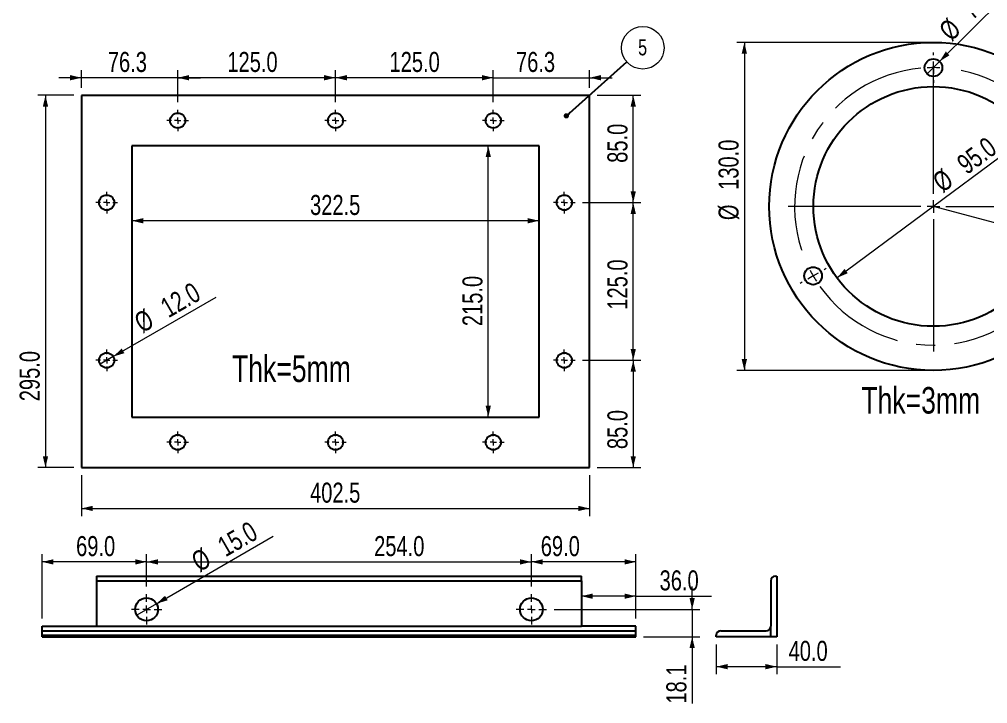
# Paper-space layout 'Sheet3' of a CAD drawing. Header units: millimetres. Extents: x 2 to 418, y 2 to 295.
# Drawn here: x 125.9 to 253.8, y 84.3 to 174.7 of the extents above; entities that cross this region are included whole.
import ezdxf

# ---------------------------------------------------------------- set-up
doc = ezdxf.new("R2010")
doc.units = ezdxf.units.MM
doc.linetypes.add('CENTERX2', pattern=[20.32, 12.7, -2.54, 2.54, -2.54])
doc.styles.add('SLDTEXTSTYLE0', font='TXT', dxfattribs={"width": 0.75})
doc.dimstyles.new('SLDDIMSTYLE1', dxfattribs={"dimtxt": 0.18, "dimasz": 0.7, "dimexe": 0, "dimexo": 0.0625, "dimgap": 0, "dimtad": 0, "dimtih": 1, "dimtoh": 1, "dimdec": 0, "dimrnd": 1e-09, "dimzin": 0, "dimdsep": 46, "dimtxsty": 'Standard', "dimblk1": 'DOT', "dimblk2": 'DOT', "dimsah": 1, "dimcen": 0.09, "dimadec": 0, "dimazin": 0, "dimtfac": 0.7, "dimtdec": 0, "dimtofl": 0, "dimtmove": 0, "dimatfit": 3, "dimldrblk": 'DOT', "dimfxl": 0, "dimfrac": 2, "dimtolj": 1, "dimtzin": 0, "dimarcsym": 0})
doc.dimstyles.new('SLDDIMSTYLE2', dxfattribs={"dimtxt": 2.645833, "dimasz": 1.5, "dimexe": 0, "dimexo": 0.0625, "dimgap": 0.661458, "dimtad": 1, "dimdec": 1, "dimlfac": 10, "dimrnd": 1e-09, "dimzin": 12, "dimdsep": 46, "dimtxsty": 'SLDTEXTSTYLE0', "dimsah": 1, "dimcen": 0.09, "dimadec": 0, "dimazin": 3, "dimtfac": 1, "dimtdec": 1, "dimtofl": 0, "dimtmove": 0, "dimatfit": 3, "dimfxl": 0, "dimfrac": 2, "dimtolj": 1, "dimtzin": 12, "dimarcsym": 0})
doc.dimstyles.new('SLDDIMSTYLE23', dxfattribs={"dimtxt": 2.645833, "dimasz": 1.5, "dimexe": 0, "dimexo": 0.0625, "dimgap": 0.661458, "dimtad": 1, "dimdec": 1, "dimlfac": 6, "dimrnd": 1e-09, "dimzin": 12, "dimdsep": 46, "dimtxsty": 'SLDTEXTSTYLE0', "dimsah": 1, "dimcen": 0.09, "dimadec": 0, "dimazin": 3, "dimtfac": 1, "dimtdec": 1, "dimtofl": 0, "dimtmove": 0, "dimatfit": 3, "dimfxl": 0, "dimfrac": 2, "dimtolj": 1, "dimtzin": 12, "dimarcsym": 0})
doc.dimstyles.new('SLDDIMSTYLE24', dxfattribs={"dimtxt": 2.645833, "dimasz": 1.5, "dimexe": 0, "dimexo": 0.0625, "dimgap": 0.661458, "dimtad": 1, "dimdec": 1, "dimlfac": 6, "dimrnd": 1e-09, "dimzin": 4, "dimdsep": 46, "dimtxsty": 'SLDTEXTSTYLE0', "dimsah": 1, "dimcen": 0.09, "dimadec": 0, "dimazin": 1, "dimtfac": 1, "dimtdec": 1, "dimtofl": 0, "dimtmove": 0, "dimatfit": 3, "dimfxl": 0, "dimfrac": 2, "dimtolj": 1, "dimtzin": 12, "dimarcsym": 0})
doc.dimstyles.new('SLDDIMSTYLE25', dxfattribs={"dimtxt": 2.645833, "dimasz": 1.5, "dimexe": 0, "dimexo": 0.0625, "dimgap": 0.661458, "dimtad": 1, "dimdec": 1, "dimlfac": 6, "dimrnd": 1e-09, "dimzin": 4, "dimdsep": 46, "dimtxsty": 'SLDTEXTSTYLE0', "dimsah": 1, "dimcen": 0.09, "dimadec": 0, "dimazin": 1, "dimtfac": 1, "dimtdec": 1, "dimtmove": 0, "dimatfit": 0, "dimfxl": 0, "dimfrac": 2, "dimtolj": 1, "dimtzin": 12, "dimarcsym": 0})
doc.dimstyles.new('SLDDIMSTYLE26', dxfattribs={"dimtxt": 2.645833, "dimasz": 1.5, "dimexe": 0, "dimexo": 0.0625, "dimgap": 0.661458, "dimtad": 1, "dimdec": 1, "dimlfac": 6, "dimrnd": 1e-09, "dimzin": 12, "dimdsep": 46, "dimtxsty": 'SLDTEXTSTYLE0', "dimsah": 1, "dimcen": 0.09, "dimadec": 0, "dimazin": 3, "dimtfac": 1, "dimtdec": 1, "dimtmove": 0, "dimatfit": 0, "dimfxl": 0, "dimfrac": 2, "dimtolj": 1, "dimtzin": 12, "dimarcsym": 0})
doc.dimstyles.new('SLDDIMSTYLE27', dxfattribs={"dimtxt": 2.645833, "dimasz": 1.5, "dimexe": 0, "dimexo": 0.0625, "dimgap": 0.661458, "dimtad": 1, "dimdec": 1, "dimlfac": 6, "dimrnd": 1e-09, "dimzin": 4, "dimdsep": 46, "dimtxsty": 'SLDTEXTSTYLE0', "dimblk1": 'NONE', "dimsah": 1, "dimcen": 0, "dimadec": 0, "dimazin": 1, "dimtfac": 1, "dimtdec": 1, "dimtmove": 0, "dimatfit": 3, "dimldrblk": 'NONE', "dimfxl": 0, "dimfrac": 2, "dimtolj": 1, "dimtzin": 12, "dimarcsym": 0})
doc.dimstyles.new('SLDDIMSTYLE28', dxfattribs={"dimtxt": 2.645833, "dimasz": 1.5, "dimexe": 0, "dimexo": 0.0625, "dimgap": 0.661458, "dimtad": 1, "dimdec": 1, "dimlfac": 5, "dimrnd": 1e-09, "dimzin": 4, "dimdsep": 46, "dimtxsty": 'SLDTEXTSTYLE0', "dimsah": 1, "dimcen": 0.09, "dimadec": 0, "dimazin": 1, "dimtfac": 1, "dimtdec": 1, "dimtofl": 0, "dimtmove": 0, "dimatfit": 3, "dimfxl": 0, "dimfrac": 2, "dimtolj": 1, "dimtzin": 12, "dimarcsym": 0})
doc.dimstyles.new('SLDDIMSTYLE29', dxfattribs={"dimtxt": 2.645833, "dimasz": 1.5, "dimexe": 0, "dimexo": 0.0625, "dimgap": 0.661458, "dimtad": 1, "dimdec": 1, "dimlfac": 5, "dimrnd": 1e-09, "dimzin": 4, "dimdsep": 46, "dimtxsty": 'SLDTEXTSTYLE0', "dimsah": 1, "dimcen": 0.09, "dimadec": 0, "dimazin": 1, "dimtfac": 1, "dimtdec": 1, "dimtmove": 0, "dimatfit": 0, "dimfxl": 0, "dimfrac": 2, "dimtolj": 1, "dimtzin": 12, "dimarcsym": 0})
doc.dimstyles.new('SLDDIMSTYLE30', dxfattribs={"dimtxt": 2.645833, "dimasz": 1.5, "dimexe": 0, "dimexo": 0.0625, "dimgap": 0.661458, "dimtad": 1, "dimdec": 1, "dimlfac": 5, "dimrnd": 1e-09, "dimzin": 4, "dimdsep": 46, "dimtxsty": 'SLDTEXTSTYLE0', "dimblk1": 'NONE', "dimsah": 1, "dimcen": 0, "dimadec": 0, "dimazin": 1, "dimtfac": 1, "dimtdec": 1, "dimtmove": 0, "dimatfit": 3, "dimldrblk": 'NONE', "dimfxl": 0, "dimfrac": 2, "dimtolj": 1, "dimtzin": 12, "dimarcsym": 0})
doc.dimstyles.new('SLDDIMSTYLE31', dxfattribs={"dimtxt": 2.645833, "dimasz": 1.5, "dimexe": 0, "dimexo": 0.0625, "dimgap": 0.661458, "dimtad": 1, "dimdec": 1, "dimlfac": 5, "dimrnd": 1e-09, "dimzin": 12, "dimdsep": 46, "dimtxsty": 'SLDTEXTSTYLE0', "dimsah": 1, "dimcen": 0.09, "dimadec": 0, "dimazin": 3, "dimtfac": 1, "dimtdec": 1, "dimtofl": 0, "dimtmove": 0, "dimatfit": 3, "dimfxl": 0, "dimfrac": 2, "dimtolj": 1, "dimtzin": 12, "dimarcsym": 0})
doc.dimstyles.new('SLDDIMSTYLE33', dxfattribs={"dimtxt": 2.645833, "dimasz": 1.5, "dimexe": 0, "dimexo": 0.0625, "dimgap": 0.661458, "dimtad": 1, "dimdec": 1, "dimlfac": 3, "dimrnd": 1e-09, "dimzin": 4, "dimdsep": 46, "dimtxsty": 'SLDTEXTSTYLE0', "dimsah": 1, "dimcen": 0, "dimadec": 0, "dimazin": 1, "dimtfac": 1, "dimtdec": 1, "dimtmove": 0, "dimatfit": 3, "dimfxl": 0, "dimfrac": 2, "dimtolj": 1, "dimtzin": 12, "dimarcsym": 0})
doc.dimstyles.new('SLDDIMSTYLE34', dxfattribs={"dimtxt": 2.645833, "dimasz": 1.5, "dimexe": 0, "dimexo": 0.0625, "dimgap": 0.661458, "dimtad": 1, "dimdec": 1, "dimlfac": 3, "dimrnd": 1e-09, "dimzin": 4, "dimdsep": 46, "dimtxsty": 'SLDTEXTSTYLE0', "dimsah": 1, "dimcen": 0.09, "dimadec": 0, "dimazin": 1, "dimtfac": 1, "dimtdec": 1, "dimtofl": 0, "dimtmove": 0, "dimatfit": 3, "dimfxl": 0, "dimfrac": 2, "dimtolj": 1, "dimtzin": 12, "dimarcsym": 0})
doc.dimstyles.new('SLDDIMSTYLE35', dxfattribs={"dimtxt": 2.645833, "dimasz": 1.5, "dimexe": 0, "dimexo": 0.0625, "dimgap": 0.661458, "dimtad": 1, "dimdec": 1, "dimlfac": 3, "dimrnd": 1e-09, "dimzin": 4, "dimdsep": 46, "dimtxsty": 'SLDTEXTSTYLE0', "dimsah": 1, "dimcen": 0, "dimadec": 0, "dimazin": 1, "dimtfac": 1, "dimtdec": 1, "dimtofl": 0, "dimtmove": 0, "dimatfit": 3, "dimfxl": 0, "dimfrac": 2, "dimtolj": 1, "dimtzin": 12, "dimarcsym": 0})
doc.dimstyles.new('SLDDIMSTYLE36', dxfattribs={"dimtxt": 2.645833, "dimasz": 1.5, "dimexe": 0, "dimexo": 0.0625, "dimgap": 0.661458, "dimtad": 1, "dimdec": 1, "dimlfac": 3, "dimrnd": 1e-09, "dimzin": 4, "dimdsep": 46, "dimtxsty": 'SLDTEXTSTYLE0', "dimblk1": 'NONE', "dimsah": 1, "dimcen": 0, "dimadec": 0, "dimazin": 1, "dimtfac": 1, "dimtdec": 1, "dimtmove": 0, "dimatfit": 3, "dimldrblk": 'NONE', "dimfxl": 0, "dimfrac": 2, "dimtolj": 1, "dimtzin": 12, "dimarcsym": 0})

# ---------------------------------------------------------------- blocks, each defined once
blk = doc.blocks.new('_D_62')
at = {"color": 7, "linetype": 'Continuous', "lineweight": 18}
for p, q in [((263.07, 229.11), (243.69, 212.2)), ((285.68, 165.58), (244.44, 212.86)), ((304.31, 181.84), (284.92, 164.93))]:
    blk.add_line(p, q, dxfattribs=at)
for points in [[(244.44, 212.86), (245.16, 211.5), (245.69, 211.96)], [(285.68, 165.58), (284.96, 166.94), (284.43, 166.48)]]:
    blk.add_solid(points, dxfattribs=at)
at = {"color": 7, "linetype": 'Continuous', "lineweight": 18, "insert": (267.22, 191.93), "char_height": 2.646, "attachment_point": 1, "rotation": 311.0978, "style": 'SLDTEXTSTYLE0'}
blk.add_mtext('627.3', dxfattribs=at)
blk = doc.blocks.new('_D_81')
at = {"color": 7, "linetype": 'Continuous', "lineweight": 18}
blk.add_line((194.53, 148.09), (140.78, 148.09), dxfattribs=at)
for points in [[(140.78, 148.09), (142.28, 147.74), (142.28, 148.44)], [(194.53, 148.09), (193.03, 148.44), (193.03, 147.74)]]:
    blk.add_solid(points, dxfattribs=at)
at = {"color": 7, "linetype": 'Continuous', "lineweight": 18, "insert": (164.3, 151.5), "char_height": 2.646, "attachment_point": 1, "style": 'SLDTEXTSTYLE0'}
blk.add_mtext('322.5', dxfattribs=at)
blk = doc.blocks.new('_D_82')
at = {"color": 7, "linetype": 'Continuous', "lineweight": 18}
blk.add_line((187.83, 122.16), (187.83, 157.99), dxfattribs=at)
for points in [[(187.83, 157.99), (187.48, 156.49), (188.18, 156.49)], [(187.83, 122.16), (188.18, 123.66), (187.48, 123.66)]]:
    blk.add_solid(points, dxfattribs=at)
at = {"color": 7, "linetype": 'Continuous', "lineweight": 18, "insert": (184.42, 134.17), "char_height": 2.646, "attachment_point": 1, "rotation": 90, "style": 'SLDTEXTSTYLE0'}
blk.add_mtext('215.0', dxfattribs=at)
blk = doc.blocks.new('_D_83')
at = {"color": 7, "linetype": 'Continuous', "lineweight": 18}
for p, q in [((134.12, 114.49), (134.12, 109.09)), ((201.2, 114.49), (201.2, 109.09)), ((134.12, 110.09), (201.2, 110.09))]:
    blk.add_line(p, q, dxfattribs=at)
for points in [[(134.12, 110.09), (135.62, 109.74), (135.62, 110.44)], [(201.2, 110.09), (199.7, 110.44), (199.7, 109.74)]]:
    blk.add_solid(points, dxfattribs=at)
at = {"color": 7, "linetype": 'Continuous', "lineweight": 18, "insert": (164.3, 113.5), "char_height": 2.646, "attachment_point": 1, "style": 'SLDTEXTSTYLE0'}
blk.add_mtext('402.5', dxfattribs=at)
blk = doc.blocks.new('_D_84')
at = {"color": 7, "linetype": 'Continuous', "lineweight": 18}
for p, q in [((133.12, 164.66), (128.37, 164.66)), ((129.37, 164.66), (129.37, 115.49)), ((133.12, 115.49), (128.37, 115.49))]:
    blk.add_line(p, q, dxfattribs=at)
for points in [[(129.37, 164.66), (129.02, 163.16), (129.72, 163.16)], [(129.37, 115.49), (129.72, 116.99), (129.02, 116.99)]]:
    blk.add_solid(points, dxfattribs=at)
at = {"color": 7, "linetype": 'Continuous', "lineweight": 18, "insert": (125.96, 124.25), "char_height": 2.646, "attachment_point": 1, "rotation": 90, "style": 'SLDTEXTSTYLE0'}
blk.add_mtext('295.0', dxfattribs=at)
blk = doc.blocks.new('_D_85')
at = {"color": 7, "linetype": 'Continuous', "lineweight": 18}
for p, q in [((200.28, 129.66), (207.97, 129.66)), ((206.97, 129.66), (206.97, 115.49)), ((202.2, 115.49), (207.97, 115.49))]:
    blk.add_line(p, q, dxfattribs=at)
for points in [[(206.97, 129.66), (206.62, 128.16), (207.32, 128.16)], [(206.97, 115.49), (207.32, 116.99), (206.62, 116.99)]]:
    blk.add_solid(points, dxfattribs=at)
at = {"color": 7, "linetype": 'Continuous', "lineweight": 18, "insert": (203.56, 117.93), "char_height": 2.646, "attachment_point": 1, "rotation": 90, "style": 'SLDTEXTSTYLE0'}
blk.add_mtext('85.0', dxfattribs=at)
blk = doc.blocks.new('_D_86')
at = {"color": 7, "linetype": 'Continuous', "lineweight": 18}
for p, q in [((200.28, 150.49), (207.97, 150.49)), ((206.97, 129.66), (206.97, 150.49)), ((200.28, 129.66), (207.97, 129.66))]:
    blk.add_line(p, q, dxfattribs=at)
for points in [[(206.97, 150.49), (206.62, 148.99), (207.32, 148.99)], [(206.97, 129.66), (207.32, 131.16), (206.62, 131.16)]]:
    blk.add_solid(points, dxfattribs=at)
at = {"color": 7, "linetype": 'Continuous', "lineweight": 18, "insert": (203.56, 136.34), "char_height": 2.646, "attachment_point": 1, "rotation": 90, "style": 'SLDTEXTSTYLE0'}
blk.add_mtext('125.0', dxfattribs=at)
blk = doc.blocks.new('_D_87')
at = {"color": 7, "linetype": 'Continuous', "lineweight": 18}
for p, q in [((202.2, 164.66), (207.97, 164.66)), ((206.97, 150.49), (206.97, 164.66)), ((200.28, 150.49), (207.97, 150.49))]:
    blk.add_line(p, q, dxfattribs=at)
for points in [[(206.97, 164.66), (206.62, 163.16), (207.32, 163.16)], [(206.97, 150.49), (207.32, 151.99), (206.62, 151.99)]]:
    blk.add_solid(points, dxfattribs=at)
at = {"color": 7, "linetype": 'Continuous', "lineweight": 18, "insert": (203.56, 155.74), "char_height": 2.646, "attachment_point": 1, "rotation": 90, "style": 'SLDTEXTSTYLE0'}
blk.add_mtext('85.0', dxfattribs=at)
blk = doc.blocks.new('_D_88')
at = {"color": 7, "linetype": 'Continuous', "lineweight": 18}
for p, q in [((188.49, 163.74), (188.49, 167.98)), ((201.2, 165.66), (201.2, 167.98)), ((188.49, 166.98), (185.49, 166.98)), ((188.49, 166.98), (201.2, 166.98)), ((201.2, 166.98), (204.2, 166.98))]:
    blk.add_line(p, q, dxfattribs=at)
for points in [[(188.49, 166.98), (186.99, 167.33), (186.99, 166.63)], [(201.2, 166.98), (202.7, 166.63), (202.7, 167.33)]]:
    blk.add_solid(points, dxfattribs=at)
at = {"color": 7, "linetype": 'Continuous', "lineweight": 18, "insert": (191.49, 170.39), "char_height": 2.646, "attachment_point": 1, "style": 'SLDTEXTSTYLE0'}
blk.add_mtext('76.3', dxfattribs=at)
blk = doc.blocks.new('_D_89')
at = {"color": 7, "linetype": 'Continuous', "lineweight": 18}
for p, q in [((167.66, 163.74), (167.66, 167.98)), ((188.49, 163.74), (188.49, 167.98)), ((188.49, 166.98), (167.66, 166.98))]:
    blk.add_line(p, q, dxfattribs=at)
for points in [[(167.66, 166.98), (169.16, 166.63), (169.16, 167.33)], [(188.49, 166.98), (186.99, 167.33), (186.99, 166.63)]]:
    blk.add_solid(points, dxfattribs=at)
at = {"color": 7, "linetype": 'Continuous', "lineweight": 18, "insert": (174.79, 170.39), "char_height": 2.646, "attachment_point": 1, "style": 'SLDTEXTSTYLE0'}
blk.add_mtext('125.0', dxfattribs=at)
blk = doc.blocks.new('_D_90')
at = {"color": 7, "linetype": 'Continuous', "lineweight": 18}
for p, q in [((146.83, 163.74), (146.83, 167.98)), ((167.66, 163.74), (167.66, 167.98)), ((167.66, 166.98), (146.83, 166.98))]:
    blk.add_line(p, q, dxfattribs=at)
for points in [[(146.83, 166.98), (148.33, 166.63), (148.33, 167.33)], [(167.66, 166.98), (166.16, 167.33), (166.16, 166.63)]]:
    blk.add_solid(points, dxfattribs=at)
at = {"color": 7, "linetype": 'Continuous', "lineweight": 18, "insert": (153.38, 170.39), "char_height": 2.646, "attachment_point": 1, "style": 'SLDTEXTSTYLE0'}
blk.add_mtext('125.0', dxfattribs=at)
blk = doc.blocks.new('_D_91')
at = {"color": 7, "linetype": 'Continuous', "lineweight": 18}
for p, q in [((134.12, 165.66), (134.12, 167.98)), ((146.83, 163.74), (146.83, 167.98)), ((134.12, 166.98), (131.12, 166.98)), ((146.83, 166.98), (134.12, 166.98)), ((146.83, 166.98), (149.83, 166.98))]:
    blk.add_line(p, q, dxfattribs=at)
for points in [[(134.12, 166.98), (132.62, 167.33), (132.62, 166.63)], [(146.83, 166.98), (148.33, 166.63), (148.33, 167.33)]]:
    blk.add_solid(points, dxfattribs=at)
at = {"color": 7, "linetype": 'Continuous', "lineweight": 18, "insert": (137.6, 170.39), "char_height": 2.646, "attachment_point": 1, "style": 'SLDTEXTSTYLE0'}
blk.add_mtext('76.3', dxfattribs=at)
blk = doc.blocks.new('_D_92')
at = {"color": 7, "linetype": 'Continuous', "lineweight": 18}
for q in [(151.89, 137.99), (136.59, 129.16)]:
    blk.add_line((138.32, 130.16), q, dxfattribs=at)
blk.add_solid([(138.32, 130.16), (139.79, 130.6), (139.44, 131.21)], dxfattribs=at)
at = {"color": 7, "linetype": 'Continuous', "lineweight": 18, "char_height": 2.646, "attachment_point": 1, "rotation": 30, "style": 'SLDTEXTSTYLE0'}
for s, insert in [('12.0', (144.28, 137.49)), ('%%c', (140.82, 135.5))]:
    blk.add_mtext(s, dxfattribs=dict(at, insert=insert))
blk = doc.blocks.new('_NONE')
blk = doc.blocks.new('SW_NOTE_63')
at = {"color": 0, "linetype": 'Continuous', "lineweight": 0}
blk.add_circle((2.1, 1.87), 2.81, dxfattribs=at)
at = {"color": 0, "linetype": 'Continuous', "lineweight": 0, "insert": (2.08, 2.99), "char_height": 2.12, "attachment_point": 2, "style": 'SLDTEXTSTYLE0'}
blk.add_mtext('5', dxfattribs=at)
blk = doc.blocks.new('_DOT')
at = {"color": 0, "linetype": 'ByBlock', "lineweight": -2}
blk.add_line((-0.5, 0), (-1, 0), dxfattribs=at)
at = {"color": 0, "linetype": 'ByBlock', "const_width": 0.5}
blk.add_lwpolyline([(-0.25, 0, 1), (0.25, 0, 1)], format="xyb", close=True, dxfattribs=at)
blk = doc.blocks.new('SW_CENTERMARKSYMBOL_7')
at = {"color": 0, "linetype": 'Continuous', "lineweight": 0}
for p, q in [((0, 0.83), (0, 1.42)), ((-0.83, 0), (-1.42, 0)), ((0, 0), (-0.42, 0)), ((0, 0), (0, 0.42)), ((0, 0), (0, -0.42)), ((0, 0), (0.42, 0)), ((0.83, 0), (1.42, 0)), ((0, -0.83), (0, -1.42))]:
    blk.add_line(p, q, dxfattribs=at)
blk = doc.blocks.new('SW_CENTERMARKSYMBOL_8')
at = {"color": 0, "linetype": 'Continuous', "lineweight": 0}
for p, q in [((0, 0.83), (0, 1.42)), ((-0.83, 0), (-1.42, 0)), ((0, 0), (-0.42, 0)), ((0, 0), (0, 0.42)), ((0, 0), (0, -0.42)), ((0, 0), (0.42, 0)), ((0.83, 0), (1.42, 0)), ((0, -0.83), (0, -1.42))]:
    blk.add_line(p, q, dxfattribs=at)
blk = doc.blocks.new('SW_CENTERMARKSYMBOL_9')
at = {"color": 0, "linetype": 'Continuous', "lineweight": 0}
for p, q in [((0, 0.83), (0, 1.42)), ((-0.83, 0), (-1.42, 0)), ((0, 0), (-0.42, 0)), ((0, 0), (0, 0.42)), ((0, 0), (0, -0.42)), ((0, 0), (0.42, 0)), ((0.83, 0), (1.42, 0)), ((0, -0.83), (0, -1.42))]:
    blk.add_line(p, q, dxfattribs=at)
blk = doc.blocks.new('SW_CENTERMARKSYMBOL_10')
at = {"color": 0, "linetype": 'Continuous', "lineweight": 0}
for p, q in [((0, 0.83), (0, 1.42)), ((-0.83, 0), (-1.42, 0)), ((0, 0), (-0.42, 0)), ((0, 0), (0, 0.42)), ((0, 0), (0, -0.42)), ((0, 0), (0.42, 0)), ((0.83, 0), (1.42, 0)), ((0, -0.83), (0, -1.42))]:
    blk.add_line(p, q, dxfattribs=at)
blk = doc.blocks.new('SW_CENTERMARKSYMBOL_11')
at = {"color": 0, "linetype": 'Continuous', "lineweight": 0}
for p, q in [((0, 0.83), (0, 1.42)), ((-0.83, 0), (-1.42, 0)), ((0, 0), (-0.42, 0)), ((0, 0), (0, 0.42)), ((0, 0), (0, -0.42)), ((0, 0), (0.42, 0)), ((0.83, 0), (1.42, 0)), ((0, -0.83), (0, -1.42))]:
    blk.add_line(p, q, dxfattribs=at)
blk = doc.blocks.new('SW_CENTERMARKSYMBOL_12')
at = {"color": 0, "linetype": 'Continuous', "lineweight": 0}
for p, q in [((0, 0.83), (0, 1.42)), ((-0.83, 0), (-1.42, 0)), ((0, 0), (-0.42, 0)), ((0, 0), (0, 0.42)), ((0, 0), (0, -0.42)), ((0, 0), (0.42, 0)), ((0.83, 0), (1.42, 0)), ((0, -0.83), (0, -1.42))]:
    blk.add_line(p, q, dxfattribs=at)
blk = doc.blocks.new('SW_CENTERMARKSYMBOL_13')
at = {"color": 0, "linetype": 'Continuous', "lineweight": 0}
for p, q in [((0, 0.83), (0, 1.42)), ((-0.83, 0), (-1.42, 0)), ((0, 0), (-0.42, 0)), ((0, 0), (0, 0.42)), ((0, 0), (0, -0.42)), ((0, 0), (0.42, 0)), ((0.83, 0), (1.42, 0)), ((0, -0.83), (0, -1.42))]:
    blk.add_line(p, q, dxfattribs=at)
blk = doc.blocks.new('SW_CENTERMARKSYMBOL_14')
at = {"color": 0, "linetype": 'Continuous', "lineweight": 0}
for p, q in [((0, 0.83), (0, 1.42)), ((-0.83, 0), (-1.42, 0)), ((0, 0), (-0.42, 0)), ((0, 0), (0, 0.42)), ((0, 0), (0, -0.42)), ((0, 0), (0.42, 0)), ((0.83, 0), (1.42, 0)), ((0, -0.83), (0, -1.42))]:
    blk.add_line(p, q, dxfattribs=at)
blk = doc.blocks.new('SW_CENTERMARKSYMBOL_15')
at = {"color": 0, "linetype": 'Continuous', "lineweight": 0}
for p, q in [((0, 0.83), (0, 1.42)), ((-0.83, 0), (-1.42, 0)), ((0, 0), (-0.42, 0)), ((0, 0), (0, 0.42)), ((0, 0), (0, -0.42)), ((0, 0), (0.42, 0)), ((0.83, 0), (1.42, 0)), ((0, -0.83), (0, -1.42))]:
    blk.add_line(p, q, dxfattribs=at)
blk = doc.blocks.new('SW_CENTERMARKSYMBOL_16')
at = {"color": 0, "linetype": 'Continuous', "lineweight": 0}
for p, q in [((0, 0.83), (0, 1.42)), ((-0.83, 0), (-1.42, 0)), ((0, 0), (-0.42, 0)), ((0, 0), (0, 0.42)), ((0, 0), (0, -0.42)), ((0, 0), (0.42, 0)), ((0.83, 0), (1.42, 0)), ((0, -0.83), (0, -1.42))]:
    blk.add_line(p, q, dxfattribs=at)
blk = doc.blocks.new('_D_111')
at = {"color": 7, "linetype": 'Continuous', "lineweight": 18}
for p, q in [((128.92, 95.54), (128.92, 104.03)), ((142.72, 99.76), (142.72, 104.03)), ((142.72, 103.03), (128.92, 103.03))]:
    blk.add_line(p, q, dxfattribs=at)
for points in [[(128.92, 103.03), (130.42, 102.68), (130.42, 103.38)], [(142.72, 103.03), (141.22, 103.38), (141.22, 102.68)]]:
    blk.add_solid(points, dxfattribs=at)
at = {"color": 7, "linetype": 'Continuous', "lineweight": 18, "insert": (133.41, 106.44), "char_height": 2.646, "attachment_point": 1, "style": 'SLDTEXTSTYLE0'}
blk.add_mtext('69.0', dxfattribs=at)
blk = doc.blocks.new('_D_112')
at = {"color": 7, "linetype": 'Continuous', "lineweight": 18}
for p, q in [((142.72, 99.76), (142.72, 104.03)), ((193.52, 99.76), (193.52, 104.03)), ((142.72, 103.03), (193.52, 103.03))]:
    blk.add_line(p, q, dxfattribs=at)
for points in [[(142.72, 103.03), (144.22, 102.68), (144.22, 103.38)], [(193.52, 103.03), (192.02, 103.38), (192.02, 102.68)]]:
    blk.add_solid(points, dxfattribs=at)
at = {"color": 7, "linetype": 'Continuous', "lineweight": 18, "insert": (172.76, 106.44), "char_height": 2.646, "attachment_point": 1, "style": 'SLDTEXTSTYLE0'}
blk.add_mtext('254.0', dxfattribs=at)
blk = doc.blocks.new('_D_113')
at = {"color": 7, "linetype": 'Continuous', "lineweight": 18}
for p, q in [((193.52, 99.76), (193.52, 104.03)), ((207.32, 95.54), (207.32, 104.03)), ((207.32, 103.03), (193.52, 103.03))]:
    blk.add_line(p, q, dxfattribs=at)
for points in [[(193.52, 103.03), (195.02, 102.68), (195.02, 103.38)], [(207.32, 103.03), (205.82, 103.38), (205.82, 102.68)]]:
    blk.add_solid(points, dxfattribs=at)
at = {"color": 7, "linetype": 'Continuous', "lineweight": 18, "insert": (194.76, 106.44), "char_height": 2.646, "attachment_point": 1, "style": 'SLDTEXTSTYLE0'}
blk.add_mtext('69.0', dxfattribs=at)
blk = doc.blocks.new('_D_114')
at = {"color": 7, "linetype": 'Continuous', "lineweight": 18}
for p, q in [((214.75, 96.76), (214.75, 99.76)), ((196.52, 96.76), (215.75, 96.76)), ((214.75, 96.76), (214.75, 93.14)), ((208.32, 93.14), (215.75, 93.14)), ((214.75, 93.14), (214.75, 84.31))]:
    blk.add_line(p, q, dxfattribs=at)
for points in [[(214.75, 96.76), (215.1, 98.26), (214.4, 98.26)], [(214.75, 93.14), (214.4, 91.64), (215.1, 91.64)]]:
    blk.add_solid(points, dxfattribs=at)
at = {"color": 7, "linetype": 'Continuous', "lineweight": 18, "insert": (211.34, 84.31), "char_height": 2.646, "attachment_point": 1, "rotation": 90, "style": 'SLDTEXTSTYLE0'}
blk.add_mtext('18.1', dxfattribs=at)
blk = doc.blocks.new('_D_115')
at = {"color": 7, "linetype": 'Continuous', "lineweight": 18}
for p, q in [((207.32, 98.5), (200.12, 98.5)), ((207.32, 95.54), (207.32, 99.5)), ((207.32, 98.5), (217.29, 98.5))]:
    blk.add_line(p, q, dxfattribs=at)
for points in [[(200.12, 98.5), (201.62, 98.15), (201.62, 98.85)], [(207.32, 98.5), (205.82, 98.85), (205.82, 98.15)]]:
    blk.add_solid(points, dxfattribs=at)
at = {"color": 7, "linetype": 'Continuous', "lineweight": 18, "insert": (210.45, 101.91), "char_height": 2.646, "attachment_point": 1, "style": 'SLDTEXTSTYLE0'}
blk.add_mtext('36.0', dxfattribs=at)
blk = doc.blocks.new('_D_116')
at = {"color": 7, "linetype": 'Continuous', "lineweight": 18}
for q in [(159.44, 106.41), (141.42, 96.01)]:
    blk.add_line((144.02, 97.51), q, dxfattribs=at)
blk.add_solid([(144.02, 97.51), (145.5, 97.96), (145.15, 98.56)], dxfattribs=at)
at = {"color": 7, "linetype": 'Continuous', "lineweight": 18, "char_height": 2.646, "attachment_point": 1, "rotation": 30, "style": 'SLDTEXTSTYLE0'}
for s, insert in [('15.0', (151.82, 105.92)), ('%%c', (148.36, 103.93))]:
    blk.add_mtext(s, dxfattribs=dict(at, insert=insert))
blk = doc.blocks.new('SW_CENTERMARKSYMBOL_23')
at = {"color": 0, "linetype": 'Continuous', "lineweight": 0}
for p, q in [((0, 1), (0, 2)), ((-1, 0), (-2, 0)), ((0, 0), (-0.5, 0)), ((0, 0), (0, 0.5)), ((0, 0), (0, -0.5)), ((0, 0), (0.5, 0)), ((1, 0), (2, 0)), ((0, -1), (0, -2))]:
    blk.add_line(p, q, dxfattribs=at)
blk = doc.blocks.new('SW_CENTERMARKSYMBOL_24')
at = {"color": 0, "linetype": 'Continuous', "lineweight": 0}
for p, q in [((0, 1), (0, 2)), ((-1, 0), (-2, 0)), ((0, 0), (-0.5, 0)), ((0, 0), (0, 0.5)), ((0, 0), (0, -0.5)), ((0, 0), (0.5, 0)), ((1, 0), (2, 0)), ((0, -1), (0, -2))]:
    blk.add_line(p, q, dxfattribs=at)
blk = doc.blocks.new('_D_117')
at = {"color": 7, "linetype": 'Continuous', "lineweight": 18}
for p, q in [((217.93, 92.14), (217.93, 88.19)), ((225.93, 92.14), (225.93, 88.19)), ((225.93, 89.19), (217.93, 89.19)), ((225.93, 89.19), (234.32, 89.19))]:
    blk.add_line(p, q, dxfattribs=at)
for points in [[(217.93, 89.19), (219.43, 88.84), (219.43, 89.54)], [(225.93, 89.19), (224.43, 89.54), (224.43, 88.84)]]:
    blk.add_solid(points, dxfattribs=at)
at = {"color": 7, "linetype": 'Continuous', "lineweight": 18, "insert": (227.48, 92.6), "char_height": 2.646, "attachment_point": 1, "style": 'SLDTEXTSTYLE0'}
blk.add_mtext('40.0', dxfattribs=at)
blk = doc.blocks.new('_D_119')
at = {"color": 7, "linetype": 'Continuous', "lineweight": 18}
blk.add_line((259.32, 159.41), (233.88, 140.55), dxfattribs=at)
for points in [[(259.32, 159.41), (257.91, 158.79), (258.32, 158.23)], [(233.88, 140.55), (235.29, 141.16), (234.87, 141.73)]]:
    blk.add_solid(points, dxfattribs=at)
at = {"color": 7, "linetype": 'Continuous', "lineweight": 18, "char_height": 2.646, "attachment_point": 1, "rotation": 36.5391, "style": 'SLDTEXTSTYLE0'}
for s, insert in [('95.0', (249.44, 156.23)), ('%%c', (246.23, 153.85))]:
    blk.add_mtext(s, dxfattribs=dict(at, insert=insert))
blk = doc.blocks.new('_D_120')
at = {"color": 7, "linetype": 'Continuous', "lineweight": 18}
for p, q in [((245.6, 171.65), (220.64, 171.65)), ((221.64, 171.65), (221.64, 128.31)), ((245.6, 128.31), (220.64, 128.31))]:
    blk.add_line(p, q, dxfattribs=at)
for points in [[(221.64, 171.65), (221.29, 170.15), (221.99, 170.15)], [(221.64, 128.31), (221.99, 129.81), (221.29, 129.81)]]:
    blk.add_solid(points, dxfattribs=at)
at = {"color": 7, "linetype": 'Continuous', "lineweight": 18, "char_height": 2.646, "attachment_point": 1, "rotation": 90, "style": 'SLDTEXTSTYLE0'}
for s, insert in [('130.0', (218.23, 152.17)), ('%%c', (218.23, 148.17))]:
    blk.add_mtext(s, dxfattribs=dict(at, insert=insert))
blk = doc.blocks.new('_D_121')
at = {"color": 7, "linetype": 'Continuous', "lineweight": 18}
for q in [(246.6, 149.98), (278.36, 141.47)]:
    blk.add_line((264.31, 145.23), q, dxfattribs=at)
blk.add_arc((246.6, 149.98), 18.36, 326.7416, 348.1221, dxfattribs=at)
blk.add_solid([(264.31, 145.23), (265.67, 144.51), (265.85, 145.18)], dxfattribs=at)
at = {"color": 7, "linetype": 'Continuous', "lineweight": 18, "insert": (270.56, 147.08), "char_height": 2.646, "attachment_point": 1, "rotation": 345, "style": 'SLDTEXTSTYLE0'}
blk.add_mtext('R55.0', dxfattribs=at)
blk = doc.blocks.new('_D_122')
at = {"color": 7, "linetype": 'Continuous', "lineweight": 18}
for q in [(255.75, 177.46), (245.77, 167.49)]:
    blk.add_line((247.42, 169.14), q, dxfattribs=at)
blk.add_solid([(247.42, 169.14), (248.73, 169.95), (248.24, 170.45)], dxfattribs=at)
at = {"color": 7, "linetype": 'Continuous', "lineweight": 18, "char_height": 2.646, "attachment_point": 1, "rotation": 45, "style": 'SLDTEXTSTYLE0'}
for s, insert in [('7.0', (249.93, 176.38)), ('%%c', (247.11, 173.55))]:
    blk.add_mtext(s, dxfattribs=dict(at, insert=insert))
blk = doc.blocks.new('SW_CENTERMARKSYMBOL_25')
at = {"color": 0, "linetype": 'Continuous', "lineweight": 0}
for p, q in [((15.88, 29.17), (15.88, 29.5)), ((15.88, 10.83), (15.88, 28.33)), ((15.88, 27.5), (15.88, 28.33)), ((15.88, 27.5), (15.88, 26.67)), ((15.88, 25.83), (15.88, 25.5)), ((14.21, 9.17), (-3.29, 9.17)), ((15.88, 9.17), (15.04, 9.17)), ((15.88, 9.17), (15.88, 10)), ((15.88, 9.17), (15.88, 8.33)), ((15.88, 9.17), (16.71, 9.17)), ((17.54, 9.17), (35.04, 9.17)), ((15.88, 7.5), (15.88, -10)), ((0, 0), (-0.72, -0.42)), ((0, 0), (0.72, 0.42)), ((1.44, 0.83), (1.73, 1)), ((30.31, 0.83), (30.02, 1)), ((31.75, 0), (31.03, 0.42)), ((31.75, 0), (32.48, -0.42)), ((-1.44, -0.83), (-1.73, -1)), ((33.2, -0.83), (33.49, -1))]:
    blk.add_line(p, q, dxfattribs=at)
at = {"color": 0, "linetype": 'CENTERX2', "lineweight": 0}
for start, end in [(95.2087, 204.7913), (335.2087, 84.7913), (215.2087, 324.7913)]:
    blk.add_arc((15.88, 9.17), 18.33, start, end, dxfattribs=at)
at = {"color": 0, "linetype": 'Continuous', "lineweight": 0}
for start, end in [(90, 92.6044), (87.3956, 90), (207.3956, 210), (327.3956, 330), (330, 332.6044), (210, 212.6044)]:
    blk.add_arc((15.88, 9.17), 18.33, start, end, dxfattribs=at)

psp = doc.layouts.new('Sheet3')

# ---------------------------------------------------------------- linework, layer by layer
at = {"color": 7, "linetype": 'Continuous', "lineweight": 25}
for p, q in [((134.1177, 164.6558), (134.1177, 115.4891)), ((201.2011, 164.6558), (134.1177, 164.6558)), ((201.2011, 115.4891), (201.2011, 164.6558)), ((140.7844, 157.9891), (140.7844, 122.1558)), ((194.5344, 157.9891), (140.7844, 157.9891)), ((194.5344, 122.1558), (194.5344, 157.9891)), ((140.7844, 122.1558), (194.5344, 122.1558)), ((134.1177, 115.4891), (201.2011, 115.4891)), ((136.122, 101.1393), (200.122, 101.1393)), ((136.122, 101.1393), (136.122, 100.5393)), ((200.122, 100.5393), (200.122, 101.1393)), ((225.7324, 101.1393), (225.9324, 101.1393)), ((225.9324, 101.1393), (225.9324, 93.1393)), ((136.122, 100.5393), (200.122, 100.5393)), ((136.122, 100.5393), (136.122, 94.5393)), ((200.122, 100.5393), (200.122, 94.5393)), ((225.1324, 100.5393), (225.1324, 94.5393)), ((128.922, 94.5393), (136.122, 94.5393)), ((128.922, 93.9393), (128.922, 94.5393)), ((128.922, 93.9393), (207.322, 93.9393)), ((128.922, 93.3393), (128.922, 93.9393)), ((128.922, 93.3393), (207.322, 93.3393)), ((128.922, 93.1393), (128.922, 93.3393)), ((136.122, 94.5393), (200.122, 94.5393)), ((207.322, 94.5393), (200.122, 94.5393)), ((207.322, 93.9393), (207.322, 94.5393)), ((207.322, 93.3393), (207.322, 93.9393)), ((207.322, 93.1393), (207.322, 93.3393)), ((217.9324, 93.1393), (217.9324, 93.3393)), ((218.5324, 93.9393), (224.5324, 93.9393)), ((225.1324, 93.1393), (225.1324, 94.5393)), ((128.922, 93.1393), (207.322, 93.1393)), ((225.1324, 93.1393), (217.9324, 93.1393)), ((225.9324, 93.1393), (225.1324, 93.1393))]:
    psp.add_line(p, q, dxfattribs=at)
for centre, radius in [((246.599, 149.9788), 21.6667), ((246.599, 168.3122), 1.1667), ((246.599, 149.9788), 15.8333), ((146.8261, 161.3224), 1), ((167.6594, 161.3224), 1), ((188.4927, 161.3224), 1), ((137.4511, 150.4891), 1), ((197.8677, 150.4891), 1), ((230.7218, 140.8122), 1.1667), ((137.4511, 129.6558), 1), ((197.8677, 129.6558), 1), ((146.8261, 118.8224), 1), ((167.6594, 118.8224), 1), ((188.4927, 118.8224), 1), ((142.722, 96.7612), 1.5), ((193.522, 96.7612), 1.5)]:
    psp.add_circle(centre, radius, dxfattribs=at)
for centre, start, end in [((225.7324, 100.5393), 90, 180), ((218.5324, 93.3393), 90, 180), ((224.5324, 94.5393), 270, 0)]:
    psp.add_arc(centre, 0.6, start, end, dxfattribs=at)

# ---------------------------------------------------------------- block references
at = {"color": 7, "linetype": 'Continuous', "lineweight": 0}
for name, p in [('SW_NOTE_63', (206.1277, 169.0676)), ('SW_CENTERMARKSYMBOL_25', (230.7218, 140.8122)), ('SW_CENTERMARKSYMBOL_15', (146.8261, 161.3224)), ('SW_CENTERMARKSYMBOL_10', (167.6594, 161.3224)), ('SW_CENTERMARKSYMBOL_11', (188.4927, 161.3224)), ('SW_CENTERMARKSYMBOL_7', (137.4511, 150.4891)), ('SW_CENTERMARKSYMBOL_8', (197.8677, 150.4891)), ('SW_CENTERMARKSYMBOL_12', (137.4511, 129.6558)), ('SW_CENTERMARKSYMBOL_16', (197.8677, 129.6558)), ('SW_CENTERMARKSYMBOL_9', (146.8261, 118.8224)), ('SW_CENTERMARKSYMBOL_13', (167.6594, 118.8224)), ('SW_CENTERMARKSYMBOL_14', (188.4927, 118.8224)), ('SW_CENTERMARKSYMBOL_24', (142.722, 96.7612)), ('SW_CENTERMARKSYMBOL_23', (193.522, 96.7612))]:
    psp.add_blockref(name, p, dxfattribs=at)

# ---------------------------------------------------------------- texts
at = {"color": 7, "linetype": 'Continuous', "lineweight": 0, "char_height": 3.5, "attachment_point": 1, "style": 'SLDTEXTSTYLE0'}
for s, insert in [('Thk=5mm', (153.9924, 130.294)), ('Thk=3mm', (237.0808, 126.1227))]:
    psp.add_mtext(s, dxfattribs=dict(at, insert=insert))

# ---------------------------------------------------------------- dimensions: what is measured, and where the dimension line sits
at = {"color": 7, "linetype": 'Continuous', "lineweight": 18}
for base, p1, p2, angle, dimstyle, picture, middle in [((244.4417, 212.858), (305.0624, 182.4927), (263.8259, 229.7666), 311.097761, 'SLDDIMSTYLE2', '_D_62', (267.5437, 186.3736)), ((129.3722, 115.4891), (134.1177, 164.6558), (134.1177, 115.4891), 90, 'SLDDIMSTYLE24', '_D_84', (129.3722, 128.6459)), ((206.9664, 164.6558), (199.2844, 150.4891), (201.2011, 164.6558), 90, 'SLDDIMSTYLE25', '_D_87', (206.9664, 159.1633)), ((187.8339, 157.9891), (194.5344, 122.1558), (194.5344, 157.9891), 90, 'SLDDIMSTYLE24', '_D_82', (187.8339, 138.5646)), ((206.9664, 150.4891), (199.2844, 129.6558), (199.2844, 150.4891), 90, 'SLDDIMSTYLE24', '_D_86', (206.9664, 140.7406)), ((206.9664, 115.4891), (199.2844, 129.6558), (201.2011, 115.4891), 90, 'SLDDIMSTYLE25', '_D_85', (206.9664, 121.3533)), ((193.522, 103.0296), (142.722, 98.7612), (193.522, 98.7612), 0, 'SLDDIMSTYLE28', '_D_112', (177.1612, 103.0296)), ((200.122, 98.5026), (207.322, 94.5393), (200.122, 101.1393), 0, 'SLDDIMSTYLE28', '_D_115', (213.8692, 98.5026)), ((214.7514, 93.1393), (195.522, 96.7612), (207.322, 93.1393), 90, 'SLDDIMSTYLE31', '_D_114', (214.7514, 87.7268))]:
    dim = psp.add_linear_dim(base=base, p1=p1, p2=p2, angle=angle, dimstyle=dimstyle, dxfattribs=at)
    dim.commit()
    dim.dimension.update_dxf_attribs({"geometry": picture, "text_midpoint": middle, "dimtype": 160})
for p1, p2, dimstyle, picture, middle in [((245.774, 167.4872), (247.4239, 169.1371), 'SLDDIMSTYLE36', '_D_122', (252.7914, 174.5045)), ((259.3203, 159.4055), (233.8777, 140.5521), 'SLDDIMSTYLE33', '_D_119', (252.7914, 154.5675)), ((136.5851, 129.1558), (138.3171, 130.1558), 'SLDDIMSTYLE27', '_D_92', (147.3704, 135.3827)), ((141.4229, 96.0112), (144.021, 97.5112), 'SLDDIMSTYLE30', '_D_116', (154.8845, 103.7832))]:
    dim = psp.add_diameter_dim_2p(p1=p1, p2=p2, dimstyle=dimstyle, dxfattribs=at)
    dim.commit()
    dim.dimension.update_dxf_attribs({"geometry": picture, "text_midpoint": middle, "dimtype": 163})
dim = psp.add_linear_dim(base=(221.639, 128.3122), p1=(246.599, 171.6455), p2=(246.599, 128.3122), angle=90, text='%%c<>', dimstyle='SLDDIMSTYLE34', dxfattribs=at)
dim.commit()
dim.dimension.update_dxf_attribs({"geometry": '_D_120', "text_midpoint": (221.639, 154.5675), "dimtype": 160})
for base, p1, p2, dimstyle, picture, middle in [((134.11775, 166.9761), (146.82608, 162.7391), (134.11775, 164.65576), 'SLDDIMSTYLE26', '_D_91', (141.01851, 166.9761)), ((146.8261, 166.9761), (167.6594, 162.7391), (146.8261, 162.7391), 'SLDDIMSTYLE24', '_D_90', (157.7748, 166.9761)), ((167.6594, 166.9761), (188.4927, 162.7391), (167.6594, 162.7391), 'SLDDIMSTYLE24', '_D_89', (179.1877, 166.9761)), ((201.20108, 166.9761), (188.49275, 162.7391), (201.20108, 164.65576), 'SLDDIMSTYLE26', '_D_88', (194.90967, 166.9761)), ((140.7844, 148.0912), (194.5344, 157.9891), (140.7844, 157.9891), 'SLDDIMSTYLE23', '_D_81', (168.6967, 148.0912)), ((201.2011, 110.0877), (134.1177, 115.4891), (201.2011, 115.4891), 'SLDDIMSTYLE23', '_D_83', (168.6967, 110.0877)), ((128.922, 103.0296), (142.722, 98.7612), (128.922, 94.5393), 'SLDDIMSTYLE29', '_D_111', (136.831, 103.0296)), ((193.522, 103.0296), (207.322, 94.5393), (193.522, 98.7612), 'SLDDIMSTYLE29', '_D_113', (198.1781, 103.0296)), ((217.9324, 89.1866), (225.9324, 93.1393), (217.9324, 93.1393), 'SLDDIMSTYLE28', '_D_117', (230.8963, 89.1866))]:
    dim = psp.add_linear_dim(base=base, p1=p1, p2=p2, dimstyle=dimstyle, dxfattribs=at)
    dim.commit()
    dim.dimension.update_dxf_attribs({"geometry": picture, "text_midpoint": middle, "dimtype": 160})
dim = psp.add_radius_dim(center=(246.599, 149.9788), mpoint=(264.3076, 145.2338), dimstyle='SLDDIMSTYLE35', dxfattribs=at)
dim.commit()
dim.dimension.update_dxf_attribs({"geometry": '_D_121', "text_midpoint": (274.0953, 142.6112), "dimtype": 164})

# ---------------------------------------------------------------- leaders
at = {"color": 7, "linetype": 'Continuous', "lineweight": 0}
psp.add_leader([(198.143, 161.9481), (206.1277, 169.0676)], dimstyle='SLDDIMSTYLE1', dxfattribs=at)

doc.saveas('drawing.dxf')
